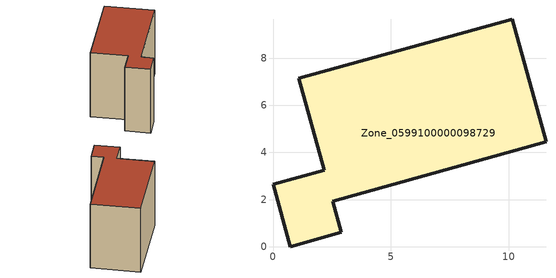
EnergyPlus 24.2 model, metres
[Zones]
Zone_0599100000098729
 floor ground (C_G): 2.54,1.93 2.9,0.61 0.73,0 0,2.64 2.17,3.25 1.09,7.14 10.15,9.65 11.59,4.45 z0
 wall outside (C_F): 2.9,0.61 2.54,1.93 11.59,4.45 10.15,9.65 1.09,7.14 2.17,3.25 0,2.64 0.73,0 2.9,0.61 z0:7.92
 roof outside (C_R): 10.15,9.65 1.09,7.14 2.17,3.25 0,2.64 0.73,0 2.9,0.61 2.54,1.93 11.59,4.45 z7.92
[BUILDING]
Pand.0599100000098729: North Axis=0; Terrain=City; Loads Convergence Tolerance Value=0.04; Temperature Convergence Tolerance Value=0.4; Solar Distribution=FullExterior; Maximum Number of Warmup Days=25; Minimum Number of Warmup Days=1
[Site:Location]
Rotterdam.The.Hague.AP_ZH_NLD Design_Conditions: Latitude=51.96; Longitude=4.45; Time Zone=1; Elevation=-4.5
[SITE:GROUNDTEMPERATURE:BUILDINGSURFACE]
18, 18, 18, 18, 18, 18, 18, 18, 18, 18, 18, 18
[MATERIAL] Thermal Absorptance=0.9; Solar Absorptance=0.7; Visible Absorptance=0.7
Name | Roughness | Thickness | Conductivity | Density | Specific Heat
G.TI.1975-1991 | MediumSmooth | 0.15 | 0.288461 | 540 | 1210
F.TI.1975-1991 | Rough | 0.3 | 0.230769 | 1920 | 840
R.TI.1975-1991 | MediumRough | 0.2 | 0.153846 | 1500 | 1000
[CONSTRUCTION]
C_G: G.TI.1975-1991
C_F: F.TI.1975-1991
C_R: R.TI.1975-1991
[ZONE]
Zone_0599100000098729: Type=1; Multiplier=1; Ceiling Height=Autocalculate; Volume=Autocalculate; Floor Area=autocalculate; Part of Total Floor Area=Yes
[ZONEINFILTRATION:DESIGNFLOWRATE]
Infil_Zone_0599100000098729: Zone or ZoneList or Space or SpaceList=Zone_0599100000098729; Schedule=AlwaysOn; Design Flow Rate Calculation Method=Flow/Area; Flow Rate per Floor Area=0.003; Constant Term Coefficient=1; Temperature Term Coefficient=0; Velocity Term Coefficient=0; Velocity Squared Term Coefficient=0
[HVACTEMPLATE:ZONE:IDEALLOADSAIRSYSTEM]
Zone_0599100000098729: Maximum Heating Supply Air Temperature=50; Minimum Cooling Supply Air Temperature=13; Maximum Heating Supply Air Humidity Ratio=0.0156; Minimum Cooling Supply Air Humidity Ratio=0.0077; Heating Limit=NoLimit; Cooling Limit=NoLimit; Dehumidification Control Type=ConstantSensibleHeatRatio; Cooling Sensible Heat Ratio=0.7; Dehumidification Setpoint=60; Humidification Control Type=None; Humidification Setpoint=30; Outdoor Air Method=None; Outdoor Air Flow Rate per Person=0.00944; Outdoor Air Flow Rate per Zone Floor Area=0; Outdoor Air Flow Rate per Zone=0; Demand Controlled Ventilation Type=None; Outdoor Air Economizer Type=NoEconomizer; Heat Recovery Type=None; Sensible Heat Recovery Effectiveness=0.7; Latent Heat Recovery Effectiveness=0.65
[ZONECONTROL:THERMOSTAT]
ThermostatControl_Zone_0599100000098729: Zone or ZoneList=Zone_0599100000098729; Control Type Schedule=DualSetpointControlType; Control 1=Thermostat_Zone_0599100000098729; Temperature Difference Between Cutout And Setpoint=0
[THERMOSTATSETPOINT:DUALSETPOINT]
Thermostat_Zone_0599100000098729: Heating Setpoint Temperature Schedule=HeatingSetpoint_Zone_0599100000098729; Cooling Setpoint Temperature Schedule=CoolingSetpoint_Zone_0599100000098729
[SCHEDULE:COMPACT]
HeatingSetpoint_Zone_0599100000098729: Through: 12/31, For: AllDays, Until: 24:00, 21
CoolingSetpoint_Zone_0599100000098729: Through: 12/31, For: AllDays, Until: 24:00, 24
DualSetpointControlType: Through: 12/31, For: AllDays, Until: 24:00, 4
AlwaysOn: Through: 12/31, For: AllDays, Until: 24:00, 1
